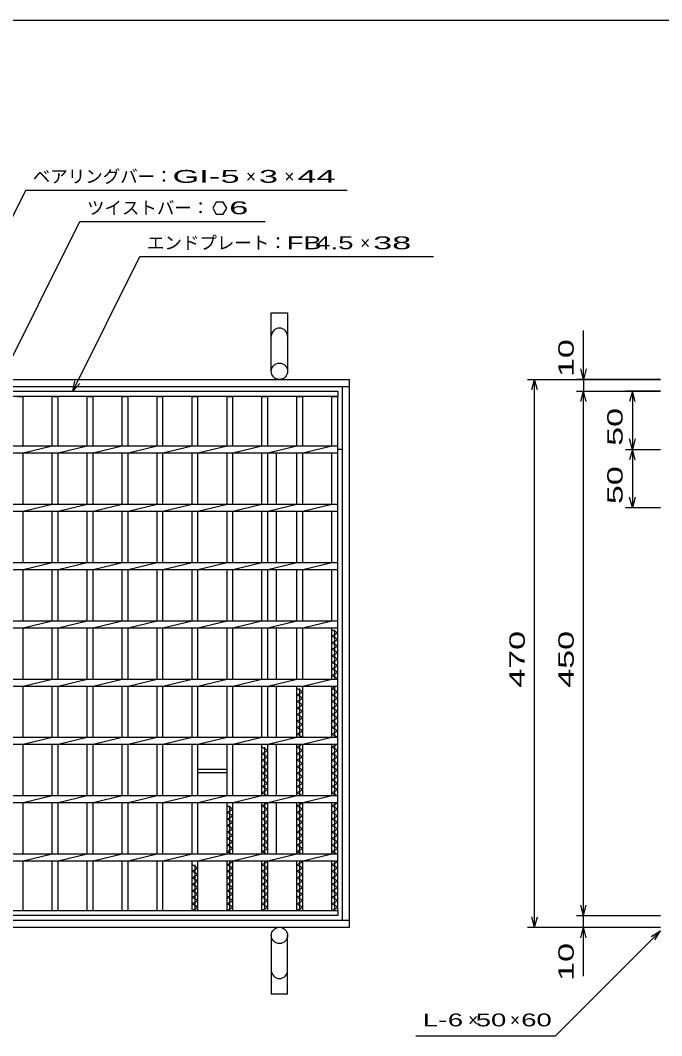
# Model space of a CAD drawing. Units: millimetres, scale not verified. Extents: x -1092 to 1039, y -770 to 632.
# Drawn here: x -596 to -45, y -239 to 632 of the extents above; entities that cross this region are included whole.
import ezdxf
from ezdxf.enums import TextEntityAlignment as Align

# ---------------------------------------------------------------- set-up
doc = ezdxf.new("R2010")
doc.units = ezdxf.units.MM
doc.header["$LTSCALE"] = 6
for name, color, linetype, lineweight in [('0_2', 150, 'Continuous', 25), ('16', 3, 'Continuous', 25), ('19', 6, 'Continuous', 25), ('22', 4, 'Continuous', 25)]:
    doc.layers.add(name, color=color, linetype=linetype, lineweight=lineweight)
doc.styles.add('ベクトル', font='')
doc.styles.get('ベクトル').set_extended_font_data('ベクトル')

msp = doc.modelspace()

# ---------------------------------------------------------------- linework, layer by layer
at = {"layer": '0_2'}
msp.add_line((-1037.4, 632.1), (1038.6, 632.1), dxfattribs=at)
at = {"layer": '16'}
for p, q in [((-778, 314), (-323, 314)), ((-323, 314), (-323, 309.5)), ((-323, 309.5), (-778, 309.5)), ((-598, 309.5), (-593, 309.5)), ((-593, 267), (-593, 309.5)), ((-568, 267), (-568, 309.5)), ((-568, 309.5), (-563, 309.5)), ((-563, 267), (-563, 309.5)), ((-538, 267), (-538, 309.5)), ((-538, 309.5), (-533, 309.5)), ((-533, 267), (-533, 309.5)), ((-508, 267), (-508, 309.5)), ((-508, 309.5), (-503, 309.5)), ((-503, 267), (-503, 309.5)), ((-478, 267), (-478, 309.5)), ((-478, 309.5), (-473, 309.5)), ((-473, 267), (-473, 309.5)), ((-448, 267), (-448, 309.5)), ((-448, 309.5), (-443, 309.5)), ((-443, 267), (-443, 309.5)), ((-418, 267), (-418, 309.5)), ((-418, 309.5), (-413, 309.5)), ((-413, 267), (-413, 309.5)), ((-388, 267), (-388, 309.5)), ((-388, 309.5), (-383, 309.5)), ((-383, 267), (-383, 309.5)), ((-358, 267), (-358, 309.5)), ((-358, 309.5), (-353, 309.5)), ((-353, 267), (-353, 309.5)), ((-328, 267), (-328, 309.5)), ((-328, 309.5), (-323, 309.5)), ((-323, -131.5), (-323, 309.5)), ((-778, 267), (-323, 267)), ((-593, 261), (-568, 267)), ((-563, 261), (-538, 267)), ((-533, 261), (-508, 267)), ((-503, 261), (-478, 267)), ((-473, 261), (-448, 267)), ((-443, 261), (-418, 267)), ((-413, 261), (-388, 267)), ((-383, 261), (-358, 267)), ((-353, 261), (-328, 267)), ((-323, 261), (-323, 267)), ((-778, 261), (-323, 261)), ((-593, 217), (-593, 261)), ((-568, 217), (-568, 261)), ((-563, 217), (-563, 261)), ((-538, 217), (-538, 261)), ((-533, 217), (-533, 261)), ((-508, 217), (-508, 261)), ((-503, 217), (-503, 261)), ((-478, 217), (-478, 261)), ((-473, 217), (-473, 261)), ((-448, 217), (-448, 261)), ((-443, 217), (-443, 261)), ((-418, 217), (-418, 261)), ((-413, 217), (-413, 261)), ((-388, 217), (-388, 261)), ((-383, 217), (-383, 261)), ((-358, 217), (-358, 261)), ((-353, 217), (-353, 261)), ((-328, 217), (-328, 261)), ((-778, 217), (-323, 217)), ((-778, 211), (-323, 211)), ((-593, 211), (-568, 217)), ((-593, 167), (-593, 211)), ((-568, 167), (-568, 211)), ((-563, 211), (-538, 217)), ((-563, 167), (-563, 211)), ((-538, 167), (-538, 211)), ((-533, 211), (-508, 217)), ((-533, 167), (-533, 211)), ((-508, 167), (-508, 211)), ((-503, 211), (-478, 217)), ((-503, 167), (-503, 211)), ((-478, 167), (-478, 211)), ((-473, 211), (-448, 217)), ((-473, 167), (-473, 211)), ((-448, 167), (-448, 211)), ((-443, 211), (-418, 217)), ((-443, 167), (-443, 211)), ((-418, 167), (-418, 211)), ((-413, 211), (-388, 217)), ((-413, 167), (-413, 211)), ((-388, 167), (-388, 211)), ((-383, 211), (-358, 217)), ((-383, 167), (-383, 211)), ((-358, 167), (-358, 211)), ((-353, 211), (-328, 217)), ((-353, 167), (-353, 211)), ((-328, 167), (-328, 211)), ((-323, 211), (-323, 217)), ((-778, 167), (-323, 167)), ((-593, 161), (-568, 167)), ((-563, 161), (-538, 167)), ((-533, 161), (-508, 167)), ((-503, 161), (-478, 167)), ((-473, 161), (-448, 167)), ((-443, 161), (-418, 167)), ((-413, 161), (-388, 167)), ((-383, 161), (-358, 167)), ((-353, 161), (-328, 167)), ((-323, 161), (-323, 167)), ((-778, 161), (-323, 161)), ((-593, 117), (-593, 161)), ((-568, 117), (-568, 161)), ((-563, 117), (-563, 161)), ((-538, 117), (-538, 161)), ((-533, 117), (-533, 161)), ((-508, 117), (-508, 161)), ((-503, 117), (-503, 161)), ((-478, 117), (-478, 161)), ((-473, 117), (-473, 161)), ((-448, 117), (-448, 161)), ((-443, 117), (-443, 161)), ((-418, 117), (-418, 161)), ((-413, 117), (-413, 161)), ((-388, 117), (-388, 161)), ((-383, 117), (-383, 161)), ((-358, 117), (-358, 161)), ((-353, 117), (-353, 161)), ((-328, 117), (-328, 161)), ((-778, 117), (-323, 117)), ((-593, 111), (-568, 117)), ((-563, 111), (-538, 117)), ((-533, 111), (-508, 117)), ((-503, 111), (-478, 117)), ((-473, 111), (-448, 117)), ((-443, 111), (-418, 117)), ((-413, 111), (-388, 117)), ((-383, 111), (-358, 117)), ((-353, 111), (-328, 117)), ((-323, 111), (-323, 117)), ((-778, 111), (-323, 111)), ((-593, 67), (-593, 111)), ((-568, 67), (-568, 111)), ((-563, 67), (-563, 111)), ((-538, 67), (-538, 111)), ((-533, 67), (-533, 111)), ((-508, 67), (-508, 111)), ((-503, 67), (-503, 111)), ((-478, 67), (-478, 111)), ((-473, 67), (-473, 111)), ((-448, 67), (-448, 111)), ((-443, 67), (-443, 111)), ((-418, 67), (-418, 111)), ((-413, 67), (-413, 111)), ((-388, 67), (-388, 111)), ((-383, 67), (-383, 111)), ((-358, 67), (-358, 111)), ((-353, 67), (-353, 111)), ((-328, 67), (-328, 111)), ((-323, 106.5), (-328, 109.3)), ((-328, 103.7), (-323, 106.5)), ((-325.5, 67), (-325.5, 109.3)), ((-323, 100.9), (-328, 103.7)), ((-328, 98.1), (-323, 100.9)), ((-323, 95.3), (-328, 98.1)), ((-328, 92.5), (-323, 95.3)), ((-323, 89.7), (-328, 92.5)), ((-328, 86.9), (-323, 89.7)), ((-323, 84.1), (-328, 86.9)), ((-328, 81.3), (-323, 84.1)), ((-323, 78.5), (-328, 81.3)), ((-328, 75.7), (-323, 78.5)), ((-323, 72.9), (-328, 75.7)), ((-328, 70.1), (-323, 72.9)), ((-323, 67.3), (-328, 70.1)), ((-778, 67), (-323, 67)), ((-778, 61), (-323, 61)), ((-593, 61), (-568, 67)), ((-593, 17), (-593, 61)), ((-568, 17), (-568, 61)), ((-563, 61), (-538, 67)), ((-563, 17), (-563, 61)), ((-538, 17), (-538, 61)), ((-533, 61), (-508, 67)), ((-533, 17), (-533, 61)), ((-508, 17), (-508, 61)), ((-503, 61), (-478, 67)), ((-503, 17), (-503, 61)), ((-478, 17), (-478, 61)), ((-473, 61), (-448, 67)), ((-473, 17), (-473, 61)), ((-448, 17), (-448, 61)), ((-443, 61), (-418, 67)), ((-443, 17), (-443, 61)), ((-418, 17), (-418, 61)), ((-413, 61), (-388, 67)), ((-413, 17), (-413, 61)), ((-388, 17), (-388, 61)), ((-383, 61), (-358, 67)), ((-383, 17), (-383, 61)), ((-358, 17), (-358, 61)), ((-353, 61), (-328, 67)), ((-353, 17), (-353, 61)), ((-328, 17), (-328, 61)), ((-328, 58.9), (-324.25, 61)), ((-325.5, 17), (-325.5, 61)), ((-323.536, 67), (-323, 67.3)), ((-323, 61), (-323, 67)), ((-353, 56.1), (-358, 58.9)), ((-358, 53.3), (-353, 56.1)), ((-353, 50.5), (-358, 53.3)), ((-355.5, 17), (-355.5, 58.9)), ((-323, 56.1), (-328, 58.9)), ((-328, 53.3), (-323, 56.1)), ((-323, 50.5), (-328, 53.3)), ((-358, 47.7), (-353, 50.5)), ((-353, 44.9), (-358, 47.7)), ((-358, 42.1), (-353, 44.9)), ((-328, 47.7), (-323, 50.5)), ((-323, 44.9), (-328, 47.7)), ((-328, 42.1), (-323, 44.9)), ((-353, 39.3), (-358, 42.1)), ((-358, 36.5), (-353, 39.3)), ((-353, 33.7), (-358, 36.5)), ((-323, 39.3), (-328, 42.1)), ((-328, 36.5), (-323, 39.3)), ((-323, 33.7), (-328, 36.5)), ((-358, 30.9), (-353, 33.7)), ((-353, 28.1), (-358, 30.9)), ((-358, 25.3), (-353, 28.1)), ((-328, 30.9), (-323, 33.7)), ((-323, 28.1), (-328, 30.9)), ((-328, 25.3), (-323, 28.1)), ((-353, 22.5), (-358, 25.3)), ((-358, 19.7), (-353, 22.5)), ((-353.179, 17), (-358, 19.7)), ((-323, 22.5), (-328, 25.3)), ((-328, 19.7), (-323, 22.5)), ((-323, 16.9), (-328, 19.7)), ((-778, 17), (-323, 17)), ((-778, 11), (-323, 11)), ((-593, 11), (-568, 17)), ((-593, -33), (-593, 11)), ((-568, -33), (-568, 11)), ((-563, 11), (-538, 17)), ((-563, -33), (-563, 11)), ((-538, -33), (-538, 11)), ((-533, 11), (-508, 17)), ((-533, -33), (-533, 11)), ((-508, -33), (-508, 11)), ((-503, 11), (-478, 17)), ((-503, -33), (-503, 11)), ((-478, -33), (-478, 11)), ((-473, 11), (-448, 17)), ((-473, -33), (-473, 11)), ((-448, -33), (-448, 11)), ((-443, 11), (-418, 17)), ((-443, -33), (-443, 11)), ((-418, -33), (-418, 11)), ((-413, 11), (-388, 17)), ((-413, -33), (-413, 11)), ((-388, -33), (-388, 11)), ((-383, 11), (-358, 17)), ((-383, -33), (-383, 11)), ((-358, -33), (-358, 11)), ((-358, 8.5), (-353.536, 11)), ((-355.5, -33), (-355.5, 11)), ((-353, 11), (-328, 17)), ((-353, -33), (-353, 11)), ((-328, -33), (-328, 11)), ((-328, 8.5), (-323.536, 11)), ((-325.5, -33), (-325.5, 11)), ((-323, 11), (-323, 17)), ((-383, 5.7), (-388, 8.5)), ((-388, 2.9), (-383, 5.7)), ((-383, 0.1), (-388, 2.9)), ((-388, -2.7), (-383, 0.1)), ((-385.5, -33), (-385.5, 8.5)), ((-353, 5.7), (-358, 8.5)), ((-358, 2.9), (-353, 5.7)), ((-353, 0.1), (-358, 2.9)), ((-358, -2.7), (-353, 0.1)), ((-323, 5.7), (-328, 8.5)), ((-328, 2.9), (-323, 5.7)), ((-323, 0.1), (-328, 2.9)), ((-328, -2.7), (-323, 0.1)), ((-383, -5.5), (-388, -2.7)), ((-388, -8.3), (-383, -5.5)), ((-383, -11.1), (-388, -8.3)), ((-353, -5.5), (-358, -2.7)), ((-358, -8.3), (-353, -5.5)), ((-353, -11.1), (-358, -8.3)), ((-323, -5.5), (-328, -2.7)), ((-328, -8.3), (-323, -5.5)), ((-323, -11.1), (-328, -8.3)), ((-443, -10.236), (-418, -10.236)), ((-443, -13.236), (-443, -10.236)), ((-443, -13.236), (-418, -13.236)), ((-418, -13.236), (-418, -10.236)), ((-388, -13.9), (-383, -11.1)), ((-383, -16.7), (-388, -13.9)), ((-388, -19.5), (-383, -16.7)), ((-358, -13.9), (-353, -11.1)), ((-353, -16.7), (-358, -13.9)), ((-358, -19.5), (-353, -16.7)), ((-328, -13.9), (-323, -11.1)), ((-323, -16.7), (-328, -13.9)), ((-328, -19.5), (-323, -16.7)), ((-383, -22.3), (-388, -19.5)), ((-388, -25.1), (-383, -22.3)), ((-383, -27.9), (-388, -25.1)), ((-353, -22.3), (-358, -19.5)), ((-358, -25.1), (-353, -22.3)), ((-353, -27.9), (-358, -25.1)), ((-323, -22.3), (-328, -19.5)), ((-328, -25.1), (-323, -22.3)), ((-323, -27.9), (-328, -25.1)), ((-778, -33), (-323, -33)), ((-593, -39), (-568, -33)), ((-563, -39), (-538, -33)), ((-533, -39), (-508, -33)), ((-503, -39), (-478, -33)), ((-473, -39), (-448, -33)), ((-443, -39), (-418, -33)), ((-413, -39), (-388, -33)), ((-388, -30.7), (-383, -27.9)), ((-383.893, -33), (-388, -30.7)), ((-383, -39), (-358, -33)), ((-358, -30.7), (-353, -27.9)), ((-353.893, -33), (-358, -30.7)), ((-353, -39), (-328, -33)), ((-328, -30.7), (-323, -27.9)), ((-323, -33.5), (-328, -30.7)), ((-323, -39), (-323, -33)), ((-778, -39), (-323, -39)), ((-593, -83), (-593, -39)), ((-568, -83), (-568, -39)), ((-563, -83), (-563, -39)), ((-538, -83), (-538, -39)), ((-533, -83), (-533, -39)), ((-508, -83), (-508, -39)), ((-503, -83), (-503, -39)), ((-478, -83), (-478, -39)), ((-473, -83), (-473, -39)), ((-448, -83), (-448, -39)), ((-443, -83), (-443, -39)), ((-418, -83), (-418, -39)), ((-413, -44.7), (-418, -41.9)), ((-415.5, -83), (-415.5, -41.9)), ((-413, -83), (-413, -39)), ((-388, -83), (-388, -39)), ((-388, -41.9), (-383, -39.1)), ((-383, -44.7), (-388, -41.9)), ((-385.5, -83), (-385.5, -39)), ((-383, -39.1), (-383.179, -39)), ((-383, -83), (-383, -39)), ((-358, -83), (-358, -39)), ((-358, -41.9), (-353, -39.1)), ((-353, -44.7), (-358, -41.9)), ((-355.5, -83), (-355.5, -39)), ((-353, -39.1), (-353.179, -39)), ((-353, -83), (-353, -39)), ((-328, -83), (-328, -39)), ((-328, -41.9), (-323, -39.1)), ((-323, -44.7), (-328, -41.9)), ((-325.5, -83), (-325.5, -39)), ((-323, -39.1), (-323.179, -39)), ((-418, -47.5), (-413, -44.7)), ((-413, -50.3), (-418, -47.5)), ((-418, -53.1), (-413, -50.3)), ((-388, -47.5), (-383, -44.7)), ((-383, -50.3), (-388, -47.5)), ((-388, -53.1), (-383, -50.3)), ((-358, -47.5), (-353, -44.7)), ((-353, -50.3), (-358, -47.5)), ((-358, -53.1), (-353, -50.3)), ((-328, -47.5), (-323, -44.7)), ((-323, -50.3), (-328, -47.5)), ((-328, -53.1), (-323, -50.3)), ((-413, -55.9), (-418, -53.1)), ((-418, -58.7), (-413, -55.9)), ((-413, -61.5), (-418, -58.7)), ((-383, -55.9), (-388, -53.1)), ((-388, -58.7), (-383, -55.9)), ((-383, -61.5), (-388, -58.7)), ((-353, -55.9), (-358, -53.1)), ((-358, -58.7), (-353, -55.9)), ((-353, -61.5), (-358, -58.7)), ((-323, -55.9), (-328, -53.1)), ((-328, -58.7), (-323, -55.9)), ((-323, -61.5), (-328, -58.7)), ((-418, -64.3), (-413, -61.5)), ((-413, -67.1), (-418, -64.3)), ((-418, -69.9), (-413, -67.1)), ((-388, -64.3), (-383, -61.5)), ((-383, -67.1), (-388, -64.3)), ((-388, -69.9), (-383, -67.1)), ((-358, -64.3), (-353, -61.5)), ((-353, -67.1), (-358, -64.3)), ((-358, -69.9), (-353, -67.1)), ((-328, -64.3), (-323, -61.5)), ((-323, -67.1), (-328, -64.3)), ((-328, -69.9), (-323, -67.1)), ((-413, -72.7), (-418, -69.9)), ((-418, -75.5), (-413, -72.7)), ((-413, -78.3), (-418, -75.5)), ((-418, -81.1), (-413, -78.3)), ((-383, -72.7), (-388, -69.9)), ((-388, -75.5), (-383, -72.7)), ((-383, -78.3), (-388, -75.5)), ((-388, -81.1), (-383, -78.3)), ((-353, -72.7), (-358, -69.9)), ((-358, -75.5), (-353, -72.7)), ((-353, -78.3), (-358, -75.5)), ((-358, -81.1), (-353, -78.3)), ((-323, -72.7), (-328, -69.9)), ((-328, -75.5), (-323, -72.7)), ((-323, -78.3), (-328, -75.5)), ((-328, -81.1), (-323, -78.3)), ((-778, -83), (-323, -83)), ((-593, -89), (-568, -83)), ((-563, -89), (-538, -83)), ((-533, -89), (-508, -83)), ((-503, -89), (-478, -83)), ((-473, -89), (-448, -83)), ((-443, -89), (-418, -83)), ((-414.607, -83), (-418, -81.1)), ((-413, -89), (-388, -83)), ((-384.607, -83), (-388, -81.1)), ((-383, -89), (-358, -83)), ((-354.607, -83), (-358, -81.1)), ((-353, -89), (-328, -83)), ((-323, -83.9), (-328, -81.1)), ((-323, -89), (-323, -83)), ((-778, -89), (-323, -89)), ((-593, -131.5), (-593, -89)), ((-568, -131.5), (-568, -89)), ((-563, -131.5), (-563, -89)), ((-538, -131.5), (-538, -89)), ((-533, -131.5), (-533, -89)), ((-508, -131.5), (-508, -89)), ((-503, -131.5), (-503, -89)), ((-478, -131.5), (-478, -89)), ((-473, -131.5), (-473, -89)), ((-448, -131.5), (-448, -89)), ((-443, -95.1), (-448, -92.3)), ((-448, -97.9), (-443, -95.1)), ((-445.5, -131.5), (-445.5, -92.3)), ((-443, -131.5), (-443, -89)), ((-418, -131.5), (-418, -89)), ((-418, -92.3), (-413, -89.5)), ((-413, -95.1), (-418, -92.3)), ((-418, -97.9), (-413, -95.1)), ((-415.5, -131.5), (-415.5, -89)), ((-413, -89.5), (-413.893, -89)), ((-413, -131.5), (-413, -89)), ((-388, -131.5), (-388, -89)), ((-388, -92.3), (-383, -89.5)), ((-383, -95.1), (-388, -92.3)), ((-388, -97.9), (-383, -95.1)), ((-385.5, -131.5), (-385.5, -89)), ((-383, -89.5), (-383.893, -89)), ((-383, -131.5), (-383, -89)), ((-358, -131.5), (-358, -89)), ((-358, -92.3), (-353, -89.5)), ((-353, -95.1), (-358, -92.3)), ((-358, -97.9), (-353, -95.1)), ((-355.5, -131.5), (-355.5, -89)), ((-353, -89.5), (-353.893, -89)), ((-353, -131.5), (-353, -89)), ((-328, -131.5), (-328, -89)), ((-328, -92.3), (-323, -89.5)), ((-323, -95.1), (-328, -92.3)), ((-328, -97.9), (-323, -95.1)), ((-325.5, -131.5), (-325.5, -89)), ((-323, -89.5), (-323.893, -89)), ((-443, -100.7), (-448, -97.9)), ((-448, -103.5), (-443, -100.7)), ((-443, -106.3), (-448, -103.5)), ((-413, -100.7), (-418, -97.9)), ((-418, -103.5), (-413, -100.7)), ((-413, -106.3), (-418, -103.5)), ((-383, -100.7), (-388, -97.9)), ((-388, -103.5), (-383, -100.7)), ((-383, -106.3), (-388, -103.5)), ((-353, -100.7), (-358, -97.9)), ((-358, -103.5), (-353, -100.7)), ((-353, -106.3), (-358, -103.5)), ((-323, -100.7), (-328, -97.9)), ((-328, -103.5), (-323, -100.7)), ((-323, -106.3), (-328, -103.5)), ((-448, -109.1), (-443, -106.3)), ((-443, -111.9), (-448, -109.1)), ((-448, -114.7), (-443, -111.9)), ((-418, -109.1), (-413, -106.3)), ((-413, -111.9), (-418, -109.1)), ((-418, -114.7), (-413, -111.9)), ((-388, -109.1), (-383, -106.3)), ((-383, -111.9), (-388, -109.1)), ((-388, -114.7), (-383, -111.9)), ((-358, -109.1), (-353, -106.3)), ((-353, -111.9), (-358, -109.1)), ((-358, -114.7), (-353, -111.9)), ((-328, -109.1), (-323, -106.3)), ((-323, -111.9), (-328, -109.1)), ((-328, -114.7), (-323, -111.9)), ((-443, -117.5), (-448, -114.7)), ((-448, -120.3), (-443, -117.5)), ((-443, -123.1), (-448, -120.3)), ((-413, -117.5), (-418, -114.7)), ((-418, -120.3), (-413, -117.5)), ((-413, -123.1), (-418, -120.3)), ((-383, -117.5), (-388, -114.7)), ((-388, -120.3), (-383, -117.5)), ((-383, -123.1), (-388, -120.3)), ((-353, -117.5), (-358, -114.7)), ((-358, -120.3), (-353, -117.5)), ((-353, -123.1), (-358, -120.3)), ((-323, -117.5), (-328, -114.7)), ((-328, -120.3), (-323, -117.5)), ((-323, -123.1), (-328, -120.3)), ((-448, -125.9), (-443, -123.1)), ((-443, -128.7), (-448, -125.9)), ((-448, -131.5), (-443, -128.7)), ((-418, -125.9), (-413, -123.1)), ((-413, -128.7), (-418, -125.9)), ((-418, -131.5), (-413, -128.7)), ((-388, -125.9), (-383, -123.1)), ((-383, -128.7), (-388, -125.9)), ((-388, -131.5), (-383, -128.7)), ((-358, -125.9), (-353, -123.1)), ((-353, -128.7), (-358, -125.9)), ((-358, -131.5), (-353, -128.7)), ((-328, -125.9), (-323, -123.1)), ((-323, -128.7), (-328, -125.9)), ((-328, -131.5), (-323, -128.7)), ((-778, -131.5), (-323, -131.5)), ((-323, -136), (-778, -136)), ((-598, -131.5), (-593, -131.5)), ((-568, -131.5), (-563, -131.5)), ((-538, -131.5), (-533, -131.5)), ((-508, -131.5), (-503, -131.5)), ((-478, -131.5), (-473, -131.5)), ((-448, -131.5), (-443, -131.5)), ((-418, -131.5), (-413, -131.5)), ((-388, -131.5), (-383, -131.5)), ((-358, -131.5), (-353, -131.5)), ((-328, -131.5), (-323, -131.5)), ((-323, -131.5), (-323, -136))]:
    msp.add_line(p, q, dxfattribs=at)
at = {"layer": '19'}
for p, q in [((-380, 331), (-380, 381)), ((-380, 381), (-366, 381)), ((-366, 381), (-366, 331)), ((-788, 324), (-313, 324)), ((-313, -146), (-313, 324)), ((-788, 318), (-313, 318)), ((-319, -140), (-319, 318)), ((-319, 264), (-323, 264)), ((-375.5, 217), (-375.5, 261)), ((-375.5, 167), (-375.5, 211)), ((-375.5, 117), (-375.5, 161)), ((-375.5, 67), (-375.5, 111)), ((-375.5, 17), (-375.5, 61)), ((-375.5, -33), (-375.5, 11)), ((-375.5, -83), (-375.5, -39)), ((-788, -140), (-313, -140)), ((-788, -146), (-313, -146)), ((-380, -153), (-380, -203)), ((-366, -203), (-366, -153)), ((-380, -203), (-366, -203))]:
    msp.add_line(p, q, dxfattribs=at)
for centre in [(-373, 331), (-373, -153)]:
    msp.add_circle(centre, 7, dxfattribs=at)
for centre, start, end in [((-373, 361), 0, 180), ((-373, -183), 180, 0)]:
    msp.add_arc(centre, 7, start, end, dxfattribs=at)
at = {"layer": '22'}
for p, q in [((-713, 242), (-590.75, 486.5)), ((-590.75, 486.5), (-314.75, 486.5)), ((-427.249, 476.159), (-430.249, 470.963)), ((-430.249, 470.963), (-427.249, 465.767)), ((-421.249, 476.159), (-427.249, 476.159)), ((-418.25, 470.9), (-421.249, 476.159)), ((-421.249, 465.767), (-418.249, 470.963)), ((-427.249, 465.767), (-421.249, 465.767)), ((-640.5, 267), (-544.25, 459.5)), ((-544.25, 459.5), (-385.25, 459.5)), ((-550.5, 314), (-492.75, 429.5)), ((-492.75, 429.5), (-240.75, 429.5)), ((-112, 324), (-112, 366)), ((-112, 324), (-114.4, 333)), ((-109.6, 333), (-112, 324)), ((-550.5, 314), (-548.7, 322.76)), ((-160, 324), (-46, 324)), ((-156.4, 315), (-154, 324)), ((-151.6, 315), (-154, 324)), ((-154, -146), (-154, 324)), ((-46, 324), (-118, 324)), ((-112, 324), (-112, 314)), ((-550.5, 314), (-544.5, 320.6)), ((-118, 314), (-46, 314)), ((-114.4, 305), (-112, 314)), ((-109.6, 305), (-112, 314)), ((-112, -136), (-112, 314)), ((-46, 314), (-76, 314)), ((-70, 314), (-72.4, 305)), ((-67.6, 305), (-70, 314)), ((-70, 314), (-70, 264)), ((-70, 264), (-72.4, 273)), ((-67.6, 273), (-70, 264)), ((-76, 264), (-46, 264)), ((-70, 264), (-72.4, 255)), ((-67.6, 255), (-70, 264)), ((-70, 264), (-70, 214)), ((-70, 214), (-72.4, 223)), ((-67.6, 223), (-70, 214)), ((-76, 214), (-46, 214)), ((-112, -136), (-114.4, -127)), ((-112, -136), (-109.6, -127)), ((-154, -146), (-156.4, -137)), ((-154, -146), (-151.6, -137)), ((-118, -136), (-46, -136)), ((-112, -146), (-112, -136)), ((-160, -146), (-46, -146)), ((-118, -146), (-46, -146)), ((-114.4, -155), (-112, -146)), ((-109.6, -155), (-112, -146)), ((-112, -188), (-112, -146)), ((-136, -239), (-46, -149)), ((-53.8, -153.8), (-46, -149)), ((-50.8, -156.8), (-46, -149)), ((-256, -239), (-136, -239))]:
    msp.add_line(p, q, dxfattribs=at)

# ---------------------------------------------------------------- texts
at = {"layer": '22', "color": 2, "style": 'ベクトル'}
for s, p in [('ベアリングバー：', (-584.75, 498.2)), ('×', (-401.75, 498.2)), ('×', (-368.75, 498.2)), ('ツイストバー：', (-538.25, 471.2)), ('エンドプレート：', (-486.75, 441.2)), ('×', (-303.75, 441.2)), ('×', (-211, -225.5)), ('×', (-175, -225.5))]:
    msp.add_text(s, height=11, dxfattribs=at).set_placement(p, align=Align.MIDDLE_LEFT)
for s, width, p in [('GI-', 2, (-464.75, 498.2)), (' 5 ', 2, (-431.75, 498.2)), (' 3 ', 2, (-398.75, 498.2)), (' 44 ', 2, (-365.75, 498.2)), (' 6 ', 2, (-424.249, 471.263)), ('FB', 1.6, (-366.75, 441.2)), (' 4.5 ', 1.6, (-348.75, 441.2)), (' 38 ', 2, (-300.75, 441.2)), ('L-', 1.6, (-250, -225.5)), (' 6 ', 1.6, (-235, -225.5)), (' 50 ', 1.6, (-211, -225.5)), (' 60 ', 1.6, (-172, -225.5))]:
    msp.add_text(s, height=11, dxfattribs=dict(at, width=width)).set_placement(p, align=Align.MIDDLE_LEFT)
at = {"layer": '22', "color": 2, "style": 'ベクトル', "width": 1.65}
for s, p in [(' 10 ', (-127, 318)), (' 50 ', (-85, 259)), (' 50 ', (-85, 209)), (' 470 ', (-169, 51.5)), (' 450 ', (-127, 51.5)), (' 10 ', (-127, -200))]:
    msp.add_text(s, height=13.2, rotation=90, dxfattribs=at).set_placement(p, align=Align.MIDDLE_LEFT)

doc.saveas('drawing.dxf')
